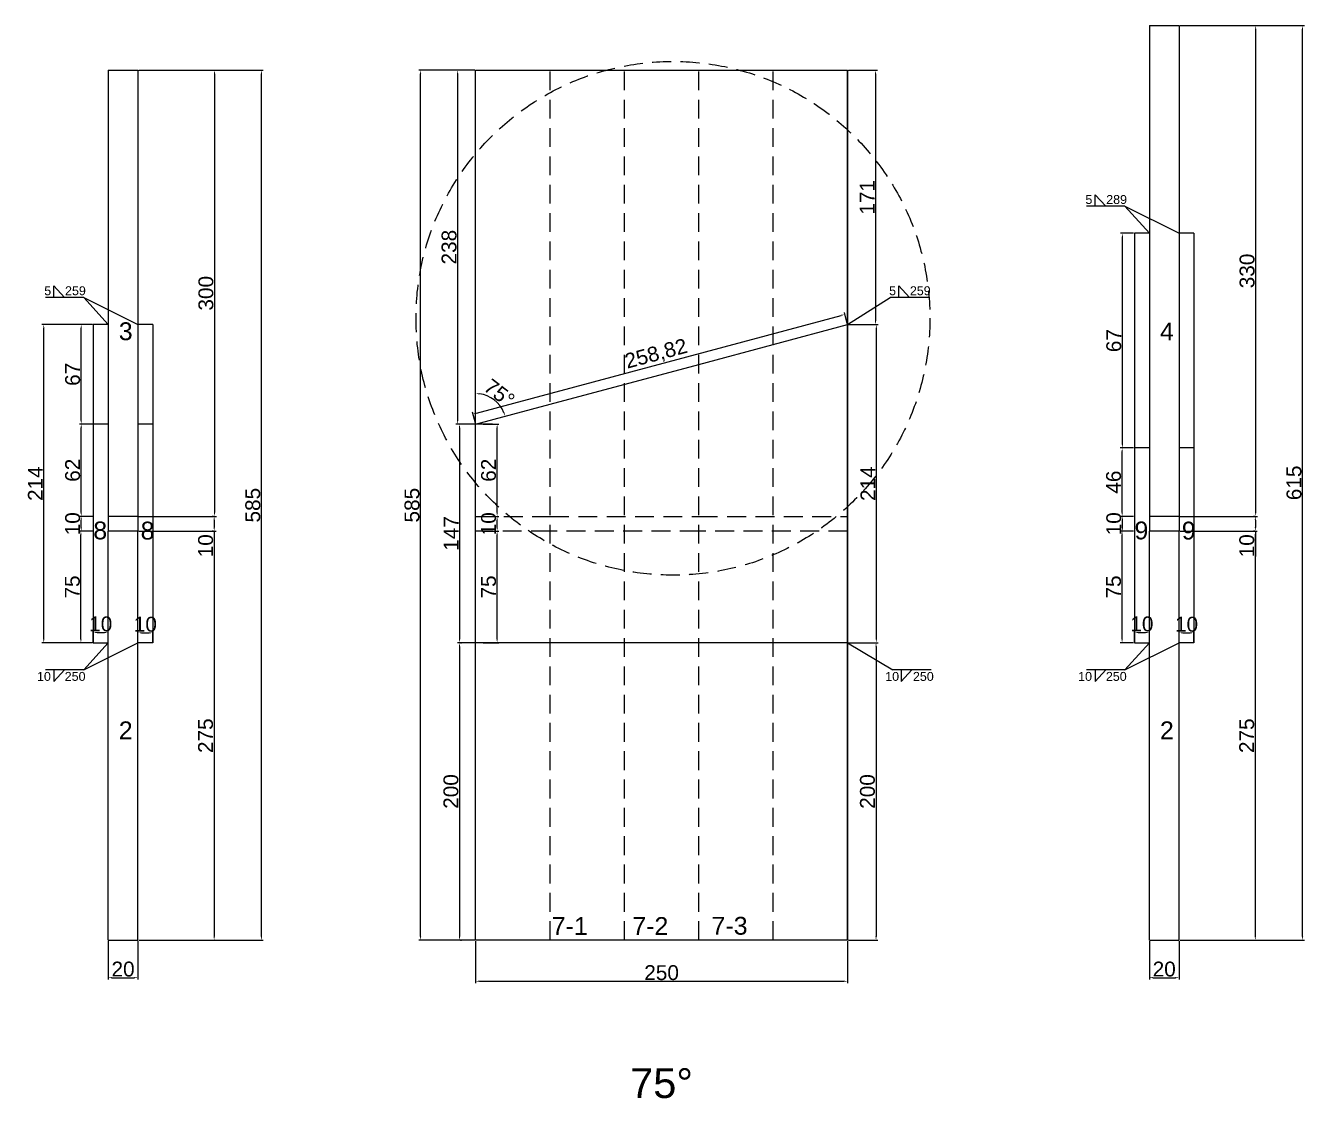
# Model space of a CAD drawing. Header units: millimetres. Extents: x 1455 to 24185, y -7041 to 4772.
# Drawn here: x 16056 to 16915, y 1771 to 2492 of the extents above; entities that cross this region are included whole.
import ezdxf

# ---------------------------------------------------------------- set-up
doc = ezdxf.new("R2010")
doc.units = ezdxf.units.MM
doc.linetypes.add('DASHED', pattern=[19.05, 12.7, -6.35])
for name, color, linetype in [('切平处', 3, 'DASHED'), ('尺寸标注', 6, 'Continuous'), ('标号', 4, 'Continuous')]:
    doc.layers.add(name, color=color, linetype=linetype)
doc.styles.get("Standard").update_dxf_attribs({"font": 'arial.ttf'})
doc.dimstyles.new('ISO-25-JHF', dxfattribs={"dimtxt": 10, "dimasz": 2.5, "dimexe": 1.25, "dimexo": 0.625, "dimtad": 1, "dimtxsty": 'Standard', "dimcen": 2.5, "dimadec": 0, "dimazin": 0, "dimtfac": 1, "dimtmove": 0, "dimatfit": 3, "dimfxl": 1, "dimarcsym": 0})

# ---------------------------------------------------------------- blocks, each defined once
blk = doc.blocks.new('*D1996')
at = {"layer": 'Defpoints', "color": 0, "transparency": 16777216}
for p in [(16111.06, 1876.94), (16131.06, 1876.94), (16131.06, 1851.74)]:
    blk.add_point(p, dxfattribs=at)
at = {"layer": '尺寸标注', "color": 0, "lineweight": -2, "transparency": 16777216}
for p, q in [((16111.06, 1876.31), (16111.06, 1850.49)), ((16131.06, 1876.31), (16131.06, 1850.49)), ((16113.56, 1851.74), (16128.56, 1851.74))]:
    blk.add_line(p, q, dxfattribs=at)
at = {"layer": '尺寸标注', "color": 0, "transparency": 16777216}
for points in [[(16113.56, 1852.16), (16113.56, 1851.32), (16111.06, 1851.74)], [(16128.56, 1852.16), (16128.56, 1851.32), (16131.06, 1851.74)]]:
    blk.add_solid(points, dxfattribs=at)
at = {"layer": '尺寸标注', "color": 0, "transparency": 16777216, "insert": (16121.06, 1857.47), "char_height": 10, "attachment_point": 5}
blk.add_mtext('20', dxfattribs=at)
blk = doc.blocks.new('*D1997')
at = {"layer": 'Defpoints', "color": 0, "transparency": 16777216}
for p in [(16111.06, 2083.82), (16101.06, 2076.94), (16111.06, 2076.94)]:
    blk.add_point(p, dxfattribs=at)
at = {"layer": '尺寸标注', "color": 0, "lineweight": -2, "transparency": 16777216}
for p, q in [((16101.06, 2077.56), (16101.06, 2085.07)), ((16103.56, 2083.82), (16108.56, 2083.82)), ((16111.06, 2077.56), (16111.06, 2085.07))]:
    blk.add_line(p, q, dxfattribs=at)
at = {"layer": '尺寸标注', "color": 0, "transparency": 16777216}
for points in [[(16103.56, 2084.24), (16103.56, 2083.4), (16101.06, 2083.82)], [(16108.56, 2084.24), (16108.56, 2083.4), (16111.06, 2083.82)]]:
    blk.add_solid(points, dxfattribs=at)
at = {"layer": '尺寸标注', "color": 0, "transparency": 16777216, "insert": (16106.06, 2089.55), "char_height": 10, "attachment_point": 5}
blk.add_mtext('10', dxfattribs=at)
blk = doc.blocks.new('*D1998')
at = {"layer": 'Defpoints', "color": 0, "transparency": 16777216}
for p in [(16141.06, 2083.61), (16131.06, 2076.94), (16141.06, 2076.94)]:
    blk.add_point(p, dxfattribs=at)
at = {"layer": '尺寸标注', "color": 0, "lineweight": -2, "transparency": 16777216}
for p, q in [((16131.06, 2077.56), (16131.06, 2084.86)), ((16133.56, 2083.61), (16138.56, 2083.61)), ((16141.06, 2077.56), (16141.06, 2084.86))]:
    blk.add_line(p, q, dxfattribs=at)
at = {"layer": '尺寸标注', "color": 0, "transparency": 16777216}
for points in [[(16133.56, 2084.02), (16133.56, 2083.19), (16131.06, 2083.61)], [(16138.56, 2084.02), (16138.56, 2083.19), (16141.06, 2083.61)]]:
    blk.add_solid(points, dxfattribs=at)
at = {"layer": '尺寸标注', "color": 0, "transparency": 16777216, "insert": (16136.06, 2089.34), "char_height": 10, "attachment_point": 5}
blk.add_mtext('10', dxfattribs=at)
blk = doc.blocks.new('*D1999')
at = {"layer": 'Defpoints', "color": 0, "transparency": 16777216}
for p in [(16358.06, 1876.94), (16608.06, 1876.94), (16608.06, 1849.35)]:
    blk.add_point(p, dxfattribs=at)
at = {"layer": '尺寸标注', "color": 0, "lineweight": -2, "transparency": 16777216}
for p, q in [((16358.06, 1876.31), (16358.06, 1848.1)), ((16608.06, 1876.31), (16608.06, 1848.1)), ((16360.56, 1849.35), (16605.56, 1849.35))]:
    blk.add_line(p, q, dxfattribs=at)
at = {"layer": '尺寸标注', "color": 0, "transparency": 16777216}
for points in [[(16360.56, 1849.76), (16360.56, 1848.93), (16358.06, 1849.35)], [(16605.56, 1849.76), (16605.56, 1848.93), (16608.06, 1849.35)]]:
    blk.add_solid(points, dxfattribs=at)
at = {"layer": '尺寸标注', "color": 0, "transparency": 16777216, "insert": (16483.06, 1855.08), "char_height": 10, "attachment_point": 5}
blk.add_mtext('250', dxfattribs=at)
blk = doc.blocks.new('*D2000')
at = {"layer": 'Defpoints', "color": 0, "transparency": 16777216}
for p in [(16358.06, 2223.94), (16347.22, 2076.94), (16358.06, 2076.94)]:
    blk.add_point(p, dxfattribs=at)
at = {"layer": '尺寸标注', "color": 0, "lineweight": -2, "transparency": 16777216}
for p, q in [((16357.43, 2223.94), (16345.97, 2223.94)), ((16347.22, 2221.44), (16347.22, 2079.44)), ((16357.43, 2076.94), (16345.97, 2076.94))]:
    blk.add_line(p, q, dxfattribs=at)
at = {"layer": '尺寸标注', "color": 0, "transparency": 16777216}
for points in [[(16346.8, 2221.44), (16347.64, 2221.44), (16347.22, 2223.94)], [(16346.8, 2079.44), (16347.64, 2079.44), (16347.22, 2076.94)]]:
    blk.add_solid(points, dxfattribs=at)
at = {"layer": '尺寸标注', "color": 0, "transparency": 16777216, "insert": (16341.57, 2150.44), "char_height": 10, "attachment_point": 5, "rotation": 90}
blk.add_mtext('147', dxfattribs=at)
blk = doc.blocks.new('*D1971')
at = {"layer": 'Defpoints', "color": 0, "transparency": 16777216}
for p in [(16362.5, 2151.94), (16372.51, 2151.94), (16362.5, 2076.94)]:
    blk.add_point(p, dxfattribs=at)
at = {"layer": '尺寸标注', "color": 0, "lineweight": -2, "transparency": 16777216}
for p, q in [((16363.12, 2151.94), (16373.76, 2151.94)), ((16372.51, 2079.44), (16372.51, 2149.44)), ((16363.12, 2076.94), (16373.76, 2076.94))]:
    blk.add_line(p, q, dxfattribs=at)
at = {"layer": '尺寸标注', "color": 0, "transparency": 16777216}
for points in [[(16372.09, 2149.44), (16372.92, 2149.44), (16372.51, 2151.94)], [(16372.09, 2079.44), (16372.92, 2079.44), (16372.51, 2076.94)]]:
    blk.add_solid(points, dxfattribs=at)
at = {"layer": '尺寸标注', "color": 0, "transparency": 16777216, "insert": (16366.8, 2114.44), "char_height": 10, "attachment_point": 5, "rotation": 90}
blk.add_mtext('75', dxfattribs=at)
blk = doc.blocks.new('*D1972')
at = {"layer": 'Defpoints', "color": 0, "transparency": 16777216}
for p in [(16362.5, 2161.94), (16372.51, 2161.94), (16362.5, 2151.94)]:
    blk.add_point(p, dxfattribs=at)
at = {"layer": '尺寸标注', "color": 0, "lineweight": -2, "transparency": 16777216}
for p, q in [((16363.12, 2161.94), (16373.76, 2161.94)), ((16372.51, 2154.44), (16372.51, 2159.44)), ((16363.12, 2151.94), (16373.76, 2151.94))]:
    blk.add_line(p, q, dxfattribs=at)
at = {"layer": '尺寸标注', "color": 0, "transparency": 16777216}
for points in [[(16372.09, 2159.44), (16372.92, 2159.44), (16372.51, 2161.94)], [(16372.09, 2154.44), (16372.92, 2154.44), (16372.51, 2151.94)]]:
    blk.add_solid(points, dxfattribs=at)
at = {"layer": '尺寸标注', "color": 0, "transparency": 16777216, "insert": (16366.78, 2156.94), "char_height": 10, "attachment_point": 5, "rotation": 90}
blk.add_mtext('10', dxfattribs=at)
blk = doc.blocks.new('*D1973')
at = {"layer": 'Defpoints', "color": 0, "transparency": 16777216}
for p in [(16362.5, 2223.94), (16372.51, 2223.94), (16362.5, 2161.94)]:
    blk.add_point(p, dxfattribs=at)
at = {"layer": '尺寸标注', "color": 0, "lineweight": -2, "transparency": 16777216}
for p, q in [((16363.12, 2223.94), (16373.76, 2223.94)), ((16372.51, 2164.44), (16372.51, 2221.44)), ((16363.12, 2161.94), (16373.76, 2161.94))]:
    blk.add_line(p, q, dxfattribs=at)
at = {"layer": '尺寸标注', "color": 0, "transparency": 16777216}
for points in [[(16372.09, 2221.44), (16372.92, 2221.44), (16372.51, 2223.94)], [(16372.09, 2164.44), (16372.92, 2164.44), (16372.51, 2161.94)]]:
    blk.add_solid(points, dxfattribs=at)
at = {"layer": '尺寸标注', "color": 0, "transparency": 16777216, "insert": (16366.78, 2192.94), "char_height": 10, "attachment_point": 5, "rotation": 90}
blk.add_mtext('62', dxfattribs=at)
blk = doc.blocks.new('*D2001')
at = {"layer": 'Defpoints', "color": 0, "transparency": 16777216}
for p in [(16608.06, 2290.92), (16627.42, 2290.92), (16608.06, 2076.94)]:
    blk.add_point(p, dxfattribs=at)
at = {"layer": '尺寸标注', "color": 0, "lineweight": -2, "transparency": 16777216}
for p, q in [((16608.68, 2290.92), (16628.67, 2290.92)), ((16627.42, 2079.44), (16627.42, 2288.42)), ((16608.68, 2076.94), (16628.67, 2076.94))]:
    blk.add_line(p, q, dxfattribs=at)
at = {"layer": '尺寸标注', "color": 0, "transparency": 16777216}
for points in [[(16627, 2288.42), (16627.83, 2288.42), (16627.42, 2290.92)], [(16627, 2079.44), (16627.83, 2079.44), (16627.42, 2076.94)]]:
    blk.add_solid(points, dxfattribs=at)
at = {"layer": '尺寸标注', "color": 0, "transparency": 16777216, "insert": (16621.77, 2183.93), "char_height": 10, "attachment_point": 5, "rotation": 90}
blk.add_mtext('214', dxfattribs=at)
blk = doc.blocks.new('*D1974')
at = {"layer": 'Defpoints', "color": 0, "transparency": 16777216}
for p in [(16321.05, 2461.94), (16358.06, 2461.94), (16358.06, 1876.94)]:
    blk.add_point(p, dxfattribs=at)
at = {"layer": '尺寸标注', "color": 0, "lineweight": -2, "transparency": 16777216}
for p, q in [((16357.43, 2461.94), (16319.8, 2461.94)), ((16321.05, 1879.44), (16321.05, 2459.44)), ((16357.43, 1876.94), (16319.8, 1876.94))]:
    blk.add_line(p, q, dxfattribs=at)
at = {"layer": '尺寸标注', "color": 0, "transparency": 16777216}
for points in [[(16320.64, 2459.44), (16321.47, 2459.44), (16321.05, 2461.94)], [(16320.64, 1879.44), (16321.47, 1879.44), (16321.05, 1876.94)]]:
    blk.add_solid(points, dxfattribs=at)
at = {"layer": '尺寸标注', "color": 0, "transparency": 16777216, "insert": (16315.32, 2169.44), "char_height": 10, "attachment_point": 5, "rotation": 90}
blk.add_mtext('585', dxfattribs=at)
blk = doc.blocks.new('*D2002')
at = {"layer": 'Defpoints', "color": 0, "transparency": 16777216}
for p in [(16358.06, 2461.94), (16345.97, 2223.94), (16358.06, 2223.94)]:
    blk.add_point(p, dxfattribs=at)
at = {"layer": '尺寸标注', "color": 0, "lineweight": -2, "transparency": 16777216}
for p, q in [((16357.43, 2461.94), (16344.72, 2461.94)), ((16345.97, 2459.44), (16345.97, 2226.44)), ((16357.43, 2223.94), (16344.72, 2223.94))]:
    blk.add_line(p, q, dxfattribs=at)
at = {"layer": '尺寸标注', "color": 0, "transparency": 16777216}
for points in [[(16345.55, 2459.44), (16346.39, 2459.44), (16345.97, 2461.94)], [(16345.55, 2226.44), (16346.39, 2226.44), (16345.97, 2223.94)]]:
    blk.add_solid(points, dxfattribs=at)
at = {"layer": '尺寸标注', "color": 0, "transparency": 16777216, "insert": (16340.24, 2342.94), "char_height": 10, "attachment_point": 5, "rotation": 90}
blk.add_mtext('238', dxfattribs=at)
blk = doc.blocks.new('*D1975')
at = {"layer": 'Defpoints', "color": 0, "transparency": 16777216}
for p in [(16131.06, 2461.94), (16131.06, 2161.94), (16182.53, 2161.94)]:
    blk.add_point(p, dxfattribs=at)
at = {"layer": '尺寸标注', "color": 0, "lineweight": -2, "transparency": 16777216}
for p, q in [((16131.68, 2461.94), (16183.78, 2461.94)), ((16182.53, 2459.44), (16182.53, 2164.44)), ((16131.68, 2161.94), (16183.78, 2161.94))]:
    blk.add_line(p, q, dxfattribs=at)
at = {"layer": '尺寸标注', "color": 0, "transparency": 16777216}
for points in [[(16182.11, 2459.44), (16182.94, 2459.44), (16182.53, 2461.94)], [(16182.11, 2164.44), (16182.94, 2164.44), (16182.53, 2161.94)]]:
    blk.add_solid(points, dxfattribs=at)
at = {"layer": '尺寸标注', "color": 0, "transparency": 16777216, "insert": (16176.79, 2311.94), "char_height": 10, "attachment_point": 5, "rotation": 90}
blk.add_mtext('300', dxfattribs=at)
blk = doc.blocks.new('*D1976')
at = {"layer": 'Defpoints', "color": 0, "transparency": 16777216}
for p in [(16182.53, 2161.94), (16182.32, 2151.94), (16182.53, 2151.94)]:
    blk.add_point(p, dxfattribs=at)
at = {"layer": '尺寸标注', "color": 0, "lineweight": -2, "transparency": 16777216}
for p, q in [((16181.9, 2161.94), (16181.07, 2161.94)), ((16182.32, 2159.44), (16182.32, 2154.44)), ((16181.9, 2151.94), (16181.07, 2151.94)), ((16182.32, 2151.94), (16182.32, 2134.84))]:
    blk.add_line(p, q, dxfattribs=at)
at = {"layer": '尺寸标注', "color": 0, "transparency": 16777216}
for points in [[(16181.9, 2159.44), (16182.74, 2159.44), (16182.32, 2161.94)], [(16181.9, 2154.44), (16182.74, 2154.44), (16182.32, 2151.94)]]:
    blk.add_solid(points, dxfattribs=at)
at = {"layer": '尺寸标注', "color": 0, "transparency": 16777216, "insert": (16176.59, 2142.14), "char_height": 10, "attachment_point": 5, "rotation": 90}
blk.add_mtext('10', dxfattribs=at)
blk = doc.blocks.new('*D2003')
at = {"layer": 'Defpoints', "color": 0, "transparency": 16777216}
for p in [(16131.06, 2461.94), (16214.05, 2461.94), (16131.06, 1876.94)]:
    blk.add_point(p, dxfattribs=at)
at = {"layer": '尺寸标注', "color": 0, "lineweight": -2, "transparency": 16777216}
for p, q in [((16131.68, 2461.94), (16215.3, 2461.94)), ((16214.05, 1879.44), (16214.05, 2459.44)), ((16131.68, 1876.94), (16215.3, 1876.94))]:
    blk.add_line(p, q, dxfattribs=at)
at = {"layer": '尺寸标注', "color": 0, "transparency": 16777216}
for points in [[(16213.64, 2459.44), (16214.47, 2459.44), (16214.05, 2461.94)], [(16213.64, 1879.44), (16214.47, 1879.44), (16214.05, 1876.94)]]:
    blk.add_solid(points, dxfattribs=at)
at = {"layer": '尺寸标注', "color": 0, "transparency": 16777216, "insert": (16208.32, 2169.44), "char_height": 10, "attachment_point": 5, "rotation": 90}
blk.add_mtext('585', dxfattribs=at)
blk = doc.blocks.new('*D2004')
at = {"layer": 'Defpoints', "color": 0, "transparency": 16777216}
for p in [(16131.06, 2151.94), (16131.06, 1876.94), (16182.29, 1876.94)]:
    blk.add_point(p, dxfattribs=at)
at = {"layer": '尺寸标注', "color": 0, "lineweight": -2, "transparency": 16777216}
for p, q in [((16131.68, 2151.94), (16183.54, 2151.94)), ((16182.29, 2149.44), (16182.29, 1879.44)), ((16131.68, 1876.94), (16183.54, 1876.94))]:
    blk.add_line(p, q, dxfattribs=at)
at = {"layer": '尺寸标注', "color": 0, "transparency": 16777216}
for points in [[(16181.87, 2149.44), (16182.7, 2149.44), (16182.29, 2151.94)], [(16181.87, 1879.44), (16182.7, 1879.44), (16182.29, 1876.94)]]:
    blk.add_solid(points, dxfattribs=at)
at = {"layer": '尺寸标注', "color": 0, "transparency": 16777216, "insert": (16176.56, 2014.44), "char_height": 10, "attachment_point": 5, "rotation": 90}
blk.add_mtext('275', dxfattribs=at)
blk = doc.blocks.new('*D2005')
at = {"layer": 'Defpoints', "color": 0, "transparency": 16777216}
for p in [(16606.23, 2297.74), (16608.06, 2290.92), (16358.06, 2223.94)]:
    blk.add_point(p, dxfattribs=at)
at = {"layer": '尺寸标注', "color": 0, "lineweight": -2, "transparency": 16777216}
for p, q in [((16358.65, 2231.4), (16603.82, 2297.09)), ((16607.9, 2291.53), (16605.91, 2298.94)), ((16357.9, 2224.54), (16355.91, 2231.96))]:
    blk.add_line(p, q, dxfattribs=at)
at = {"layer": '尺寸标注', "color": 0, "transparency": 16777216}
for points in [[(16603.71, 2297.49), (16603.92, 2296.69), (16606.23, 2297.74)], [(16358.54, 2231.8), (16358.75, 2230.99), (16356.23, 2230.75)]]:
    blk.add_solid(points, dxfattribs=at)
at = {"layer": '尺寸标注', "color": 0, "transparency": 16777216, "insert": (16479.51, 2270.65), "char_height": 10, "attachment_point": 5, "rotation": 15}
blk.add_mtext('258,82', dxfattribs=at)
blk = doc.blocks.new('*D2006')
at = {"layer": 'Defpoints', "color": 0, "transparency": 16777216}
for p in [(16092.73, 2151.94), (16101.06, 2151.94), (16101.06, 2076.94)]:
    blk.add_point(p, dxfattribs=at)
at = {"layer": '尺寸标注', "color": 0, "lineweight": -2, "transparency": 16777216}
for p, q in [((16100.43, 2151.94), (16091.48, 2151.94)), ((16092.73, 2079.44), (16092.73, 2149.44)), ((16100.43, 2076.94), (16091.48, 2076.94))]:
    blk.add_line(p, q, dxfattribs=at)
at = {"layer": '尺寸标注', "color": 0, "transparency": 16777216}
for points in [[(16092.32, 2149.44), (16093.15, 2149.44), (16092.73, 2151.94)], [(16092.32, 2079.44), (16093.15, 2079.44), (16092.73, 2076.94)]]:
    blk.add_solid(points, dxfattribs=at)
at = {"layer": '尺寸标注', "color": 0, "transparency": 16777216, "insert": (16087.02, 2114.44), "char_height": 10, "attachment_point": 5, "rotation": 90}
blk.add_mtext('75', dxfattribs=at)
blk = doc.blocks.new('*D2007')
at = {"layer": 'Defpoints', "color": 0, "transparency": 16777216}
for p in [(16092.94, 2223.94), (16101.06, 2223.94), (16101.06, 2161.94)]:
    blk.add_point(p, dxfattribs=at)
at = {"layer": '尺寸标注', "color": 0, "lineweight": -2, "transparency": 16777216}
for p, q in [((16100.43, 2223.94), (16091.69, 2223.94)), ((16092.94, 2164.44), (16092.94, 2221.44)), ((16100.43, 2161.94), (16091.69, 2161.94))]:
    blk.add_line(p, q, dxfattribs=at)
at = {"layer": '尺寸标注', "color": 0, "transparency": 16777216}
for points in [[(16092.52, 2221.44), (16093.36, 2221.44), (16092.94, 2223.94)], [(16092.52, 2164.44), (16093.36, 2164.44), (16092.94, 2161.94)]]:
    blk.add_solid(points, dxfattribs=at)
at = {"layer": '尺寸标注', "color": 0, "transparency": 16777216, "insert": (16087.21, 2192.94), "char_height": 10, "attachment_point": 5, "rotation": 90}
blk.add_mtext('62', dxfattribs=at)
blk = doc.blocks.new('*D1977')
at = {"layer": 'Defpoints', "color": 0, "transparency": 16777216}
for p in [(16092.94, 2161.94), (16101.06, 2161.94), (16101.06, 2151.94)]:
    blk.add_point(p, dxfattribs=at)
at = {"layer": '尺寸标注', "color": 0, "lineweight": -2, "transparency": 16777216}
for p, q in [((16100.43, 2161.94), (16091.69, 2161.94)), ((16092.94, 2154.44), (16092.94, 2159.44)), ((16100.43, 2151.94), (16091.69, 2151.94))]:
    blk.add_line(p, q, dxfattribs=at)
at = {"layer": '尺寸标注', "color": 0, "transparency": 16777216}
for points in [[(16092.52, 2159.44), (16093.36, 2159.44), (16092.94, 2161.94)], [(16092.52, 2154.44), (16093.36, 2154.44), (16092.94, 2151.94)]]:
    blk.add_solid(points, dxfattribs=at)
at = {"layer": '尺寸标注', "color": 0, "transparency": 16777216, "insert": (16087.21, 2156.94), "char_height": 10, "attachment_point": 5, "rotation": 90}
blk.add_mtext('10', dxfattribs=at)
blk = doc.blocks.new('*D1978')
at = {"layer": 'Defpoints', "color": 0, "transparency": 16777216}
for p in [(16347.22, 2076.94), (16347.22, 1876.94), (16347.22, 1876.94)]:
    blk.add_point(p, dxfattribs=at)
at = {"layer": '尺寸标注', "color": 0, "lineweight": -2, "transparency": 16777216}
for p, q in [((16347.22, 2074.44), (16347.22, 1879.44)), ((16347.84, 2076.94), (16348.47, 2076.94)), ((16347.84, 1876.94), (16348.47, 1876.94))]:
    blk.add_line(p, q, dxfattribs=at)
at = {"layer": '尺寸标注', "color": 0, "transparency": 16777216}
for points in [[(16346.8, 2074.44), (16347.64, 2074.44), (16347.22, 2076.94)], [(16346.8, 1879.44), (16347.64, 1879.44), (16347.22, 1876.94)]]:
    blk.add_solid(points, dxfattribs=at)
at = {"layer": '尺寸标注', "color": 0, "transparency": 16777216, "insert": (16341.49, 1976.94), "char_height": 10, "attachment_point": 5, "rotation": 90}
blk.add_mtext('200', dxfattribs=at)
blk = doc.blocks.new('*D2008')
at = {"layer": 'Defpoints', "color": 0, "transparency": 16777216}
for p in [(16092.94, 2290.92), (16101.06, 2290.92), (16101.06, 2223.94)]:
    blk.add_point(p, dxfattribs=at)
at = {"layer": '尺寸标注', "color": 0, "lineweight": -2, "transparency": 16777216}
for p, q in [((16100.43, 2290.92), (16091.69, 2290.92)), ((16092.94, 2226.44), (16092.94, 2288.42)), ((16100.43, 2223.94), (16091.69, 2223.94))]:
    blk.add_line(p, q, dxfattribs=at)
at = {"layer": '尺寸标注', "color": 0, "transparency": 16777216}
for points in [[(16092.52, 2288.42), (16093.36, 2288.42), (16092.94, 2290.92)], [(16092.52, 2226.44), (16093.36, 2226.44), (16092.94, 2223.94)]]:
    blk.add_solid(points, dxfattribs=at)
at = {"layer": '尺寸标注', "color": 0, "transparency": 16777216, "insert": (16087.21, 2257.43), "char_height": 10, "attachment_point": 5, "rotation": 90}
blk.add_mtext('67', dxfattribs=at)
blk = doc.blocks.new('*D2009')
at = {"layer": 'Defpoints', "color": 0, "transparency": 16777216}
for p in [(16608.06, 2461.94), (16608.06, 2290.92), (16626.89, 2290.92)]:
    blk.add_point(p, dxfattribs=at)
at = {"layer": '尺寸标注', "color": 0, "lineweight": -2, "transparency": 16777216}
for p, q in [((16608.68, 2461.94), (16628.14, 2461.94)), ((16626.89, 2459.44), (16626.89, 2293.42)), ((16608.68, 2290.92), (16628.14, 2290.92))]:
    blk.add_line(p, q, dxfattribs=at)
at = {"layer": '尺寸标注', "color": 0, "transparency": 16777216}
for points in [[(16626.48, 2459.44), (16627.31, 2459.44), (16626.89, 2461.94)], [(16626.48, 2293.42), (16627.31, 2293.42), (16626.89, 2290.92)]]:
    blk.add_solid(points, dxfattribs=at)
at = {"layer": '尺寸标注', "color": 0, "transparency": 16777216, "insert": (16621.25, 2376.43), "char_height": 10, "attachment_point": 5, "rotation": 90}
blk.add_mtext('171', dxfattribs=at)
blk = doc.blocks.new('*D2010')
at = {"layer": 'Defpoints', "color": 0, "transparency": 16777216}
for p in [(16608.06, 2076.94), (16608.06, 1876.94), (16627.21, 1876.94)]:
    blk.add_point(p, dxfattribs=at)
at = {"layer": '尺寸标注', "color": 0, "lineweight": -2, "transparency": 16777216}
for p, q in [((16608.68, 2076.94), (16628.46, 2076.94)), ((16627.21, 2074.44), (16627.21, 1879.44)), ((16608.68, 1876.94), (16628.46, 1876.94))]:
    blk.add_line(p, q, dxfattribs=at)
at = {"layer": '尺寸标注', "color": 0, "transparency": 16777216}
for points in [[(16626.79, 2074.44), (16627.62, 2074.44), (16627.21, 2076.94)], [(16626.79, 1879.44), (16627.62, 1879.44), (16627.21, 1876.94)]]:
    blk.add_solid(points, dxfattribs=at)
at = {"layer": '尺寸标注', "color": 0, "transparency": 16777216, "insert": (16621.48, 1976.94), "char_height": 10, "attachment_point": 5, "rotation": 90}
blk.add_mtext('200', dxfattribs=at)
blk = doc.blocks.new('*D2014')
at = {"layer": 'Defpoints', "color": 0, "transparency": 16777216}
for p in [(16358.06, 2461.94), (16608.06, 2290.92), (16373.79, 2237.14), (16358.06, 2223.94), (16358.06, 1876.94)]:
    blk.add_point(p, dxfattribs=at)
at = {"layer": '尺寸标注', "color": 0, "lineweight": -2, "transparency": 16777216}
blk.add_arc((16358.06, 2223.94), 20.54, 21.97799, 83.02201, dxfattribs=at)
at = {"layer": '尺寸标注', "color": 0, "transparency": 16777216}
for points in [[(16360.53, 2243.91), (16360.58, 2244.74), (16358.06, 2244.48)], [(16377.5, 2231.76), (16376.71, 2231.49), (16377.9, 2229.25)]]:
    blk.add_solid(points, dxfattribs=at)
at = {"layer": '尺寸标注', "color": 0, "transparency": 16777216, "insert": (16374.04, 2244.76), "char_height": 10, "attachment_point": 5, "rotation": 322.5}
blk.add_mtext('75°', dxfattribs=at)
blk = doc.blocks.new('*D2015')
at = {"layer": 'Defpoints', "color": 0, "transparency": 16777216}
for p in [(16810.93, 1876.94), (16830.93, 1876.94), (16830.93, 1851.74)]:
    blk.add_point(p, dxfattribs=at)
at = {"layer": '尺寸标注', "color": 0, "lineweight": -2, "transparency": 16777216}
for p, q in [((16810.93, 1876.31), (16810.93, 1850.49)), ((16830.93, 1876.31), (16830.93, 1850.49)), ((16813.43, 1851.74), (16828.43, 1851.74))]:
    blk.add_line(p, q, dxfattribs=at)
at = {"layer": '尺寸标注', "color": 0, "transparency": 16777216}
for points in [[(16813.43, 1852.16), (16813.43, 1851.32), (16810.93, 1851.74)], [(16828.43, 1852.16), (16828.43, 1851.32), (16830.93, 1851.74)]]:
    blk.add_solid(points, dxfattribs=at)
at = {"layer": '尺寸标注', "color": 0, "transparency": 16777216, "insert": (16820.93, 1857.47), "char_height": 10, "attachment_point": 5}
blk.add_mtext('20', dxfattribs=at)
blk = doc.blocks.new('*D2016')
at = {"layer": 'Defpoints', "color": 0, "transparency": 16777216}
for p in [(16810.93, 2083.82), (16800.93, 2076.94), (16810.93, 2076.94)]:
    blk.add_point(p, dxfattribs=at)
at = {"layer": '尺寸标注', "color": 0, "lineweight": -2, "transparency": 16777216}
for p, q in [((16800.93, 2077.56), (16800.93, 2085.07)), ((16803.43, 2083.82), (16808.43, 2083.82)), ((16810.93, 2077.56), (16810.93, 2085.07))]:
    blk.add_line(p, q, dxfattribs=at)
at = {"layer": '尺寸标注', "color": 0, "transparency": 16777216}
for points in [[(16803.43, 2084.24), (16803.43, 2083.4), (16800.93, 2083.82)], [(16808.43, 2084.24), (16808.43, 2083.4), (16810.93, 2083.82)]]:
    blk.add_solid(points, dxfattribs=at)
at = {"layer": '尺寸标注', "color": 0, "transparency": 16777216, "insert": (16805.93, 2089.55), "char_height": 10, "attachment_point": 5}
blk.add_mtext('10', dxfattribs=at)
blk = doc.blocks.new('*D2017')
at = {"layer": 'Defpoints', "color": 0, "transparency": 16777216}
for p in [(16840.93, 2083.61), (16830.93, 2076.94), (16840.93, 2076.94)]:
    blk.add_point(p, dxfattribs=at)
at = {"layer": '尺寸标注', "color": 0, "lineweight": -2, "transparency": 16777216}
for p, q in [((16830.93, 2077.56), (16830.93, 2084.86)), ((16833.43, 2083.61), (16838.43, 2083.61)), ((16840.93, 2077.56), (16840.93, 2084.86))]:
    blk.add_line(p, q, dxfattribs=at)
at = {"layer": '尺寸标注', "color": 0, "transparency": 16777216}
for points in [[(16833.43, 2084.02), (16833.43, 2083.19), (16830.93, 2083.61)], [(16838.43, 2084.02), (16838.43, 2083.19), (16840.93, 2083.61)]]:
    blk.add_solid(points, dxfattribs=at)
at = {"layer": '尺寸标注', "color": 0, "transparency": 16777216, "insert": (16835.93, 2089.34), "char_height": 10, "attachment_point": 5}
blk.add_mtext('10', dxfattribs=at)
blk = doc.blocks.new('*D1984')
at = {"layer": 'Defpoints', "color": 0, "transparency": 16777216}
for p in [(16830.93, 2491.94), (16830.93, 2161.94), (16882.4, 2161.94)]:
    blk.add_point(p, dxfattribs=at)
at = {"layer": '尺寸标注', "color": 0, "lineweight": -2, "transparency": 16777216}
for p, q in [((16831.56, 2491.94), (16883.65, 2491.94)), ((16882.4, 2489.44), (16882.4, 2164.44)), ((16831.56, 2161.94), (16883.65, 2161.94))]:
    blk.add_line(p, q, dxfattribs=at)
at = {"layer": '尺寸标注', "color": 0, "transparency": 16777216}
for points in [[(16881.99, 2489.44), (16882.82, 2489.44), (16882.4, 2491.94)], [(16881.99, 2164.44), (16882.82, 2164.44), (16882.4, 2161.94)]]:
    blk.add_solid(points, dxfattribs=at)
at = {"layer": '尺寸标注', "color": 0, "transparency": 16777216, "insert": (16876.67, 2326.94), "char_height": 10, "attachment_point": 5, "rotation": 90}
blk.add_mtext('330', dxfattribs=at)
blk = doc.blocks.new('*D1985')
at = {"layer": 'Defpoints', "color": 0, "transparency": 16777216}
for p in [(16882.4, 2161.94), (16882.19, 2151.94), (16882.4, 2151.94)]:
    blk.add_point(p, dxfattribs=at)
at = {"layer": '尺寸标注', "color": 0, "lineweight": -2, "transparency": 16777216}
for p, q in [((16881.78, 2161.94), (16880.94, 2161.94)), ((16882.19, 2159.44), (16882.19, 2154.44)), ((16881.78, 2151.94), (16880.94, 2151.94)), ((16882.19, 2151.94), (16882.19, 2134.84))]:
    blk.add_line(p, q, dxfattribs=at)
at = {"layer": '尺寸标注', "color": 0, "transparency": 16777216}
for points in [[(16881.78, 2159.44), (16882.61, 2159.44), (16882.19, 2161.94)], [(16881.78, 2154.44), (16882.61, 2154.44), (16882.19, 2151.94)]]:
    blk.add_solid(points, dxfattribs=at)
at = {"layer": '尺寸标注', "color": 0, "transparency": 16777216, "insert": (16876.46, 2142.14), "char_height": 10, "attachment_point": 5, "rotation": 90}
blk.add_mtext('10', dxfattribs=at)
blk = doc.blocks.new('*D2018')
at = {"layer": 'Defpoints', "color": 0, "transparency": 16777216}
for p in [(16830.93, 2491.94), (16913.93, 2491.94), (16830.93, 1876.94)]:
    blk.add_point(p, dxfattribs=at)
at = {"layer": '尺寸标注', "color": 0, "lineweight": -2, "transparency": 16777216}
for p, q in [((16831.56, 2491.94), (16915.18, 2491.94)), ((16913.93, 1879.44), (16913.93, 2489.44)), ((16831.56, 1876.94), (16915.18, 1876.94))]:
    blk.add_line(p, q, dxfattribs=at)
at = {"layer": '尺寸标注', "color": 0, "transparency": 16777216}
for points in [[(16913.51, 2489.44), (16914.34, 2489.44), (16913.93, 2491.94)], [(16913.51, 1879.44), (16914.34, 1879.44), (16913.93, 1876.94)]]:
    blk.add_solid(points, dxfattribs=at)
at = {"layer": '尺寸标注', "color": 0, "transparency": 16777216, "insert": (16908.2, 2184.44), "char_height": 10, "attachment_point": 5, "rotation": 90}
blk.add_mtext('615', dxfattribs=at)
blk = doc.blocks.new('*D2019')
at = {"layer": 'Defpoints', "color": 0, "transparency": 16777216}
for p in [(16830.93, 2151.94), (16830.93, 1876.94), (16882.16, 1876.94)]:
    blk.add_point(p, dxfattribs=at)
at = {"layer": '尺寸标注', "color": 0, "lineweight": -2, "transparency": 16777216}
for p, q in [((16831.56, 2151.94), (16883.41, 2151.94)), ((16882.16, 2149.44), (16882.16, 1879.44)), ((16831.56, 1876.94), (16883.41, 1876.94))]:
    blk.add_line(p, q, dxfattribs=at)
at = {"layer": '尺寸标注', "color": 0, "transparency": 16777216}
for points in [[(16881.74, 2149.44), (16882.58, 2149.44), (16882.16, 2151.94)], [(16881.74, 1879.44), (16882.58, 1879.44), (16882.16, 1876.94)]]:
    blk.add_solid(points, dxfattribs=at)
at = {"layer": '尺寸标注', "color": 0, "transparency": 16777216, "insert": (16876.43, 2014.44), "char_height": 10, "attachment_point": 5, "rotation": 90}
blk.add_mtext('275', dxfattribs=at)
blk = doc.blocks.new('*D2020')
at = {"layer": 'Defpoints', "color": 0, "transparency": 16777216}
for p in [(16792.61, 2151.94), (16800.93, 2151.94), (16800.93, 2076.94)]:
    blk.add_point(p, dxfattribs=at)
at = {"layer": '尺寸标注', "color": 0, "lineweight": -2, "transparency": 16777216}
for p, q in [((16800.31, 2151.94), (16791.36, 2151.94)), ((16792.61, 2079.44), (16792.61, 2149.44)), ((16800.31, 2076.94), (16791.36, 2076.94))]:
    blk.add_line(p, q, dxfattribs=at)
at = {"layer": '尺寸标注', "color": 0, "transparency": 16777216}
for points in [[(16792.19, 2149.44), (16793.02, 2149.44), (16792.61, 2151.94)], [(16792.19, 2079.44), (16793.02, 2079.44), (16792.61, 2076.94)]]:
    blk.add_solid(points, dxfattribs=at)
at = {"layer": '尺寸标注', "color": 0, "transparency": 16777216, "insert": (16786.9, 2114.44), "char_height": 10, "attachment_point": 5, "rotation": 90}
blk.add_mtext('75', dxfattribs=at)
blk = doc.blocks.new('*D2021')
at = {"layer": 'Defpoints', "color": 0, "transparency": 16777216}
for p in [(16792.66, 2207.94), (16800.93, 2207.94), (16800.93, 2161.94)]:
    blk.add_point(p, dxfattribs=at)
at = {"layer": '尺寸标注', "color": 0, "lineweight": -2, "transparency": 16777216}
for p, q in [((16800.31, 2207.94), (16791.41, 2207.94)), ((16792.66, 2164.44), (16792.66, 2205.44)), ((16800.31, 2161.94), (16791.41, 2161.94))]:
    blk.add_line(p, q, dxfattribs=at)
at = {"layer": '尺寸标注', "color": 0, "transparency": 16777216}
for points in [[(16792.25, 2205.44), (16793.08, 2205.44), (16792.66, 2207.94)], [(16792.25, 2164.44), (16793.08, 2164.44), (16792.66, 2161.94)]]:
    blk.add_solid(points, dxfattribs=at)
at = {"layer": '尺寸标注', "color": 0, "transparency": 16777216, "insert": (16786.93, 2184.94), "char_height": 10, "attachment_point": 5, "rotation": 90}
blk.add_mtext('46', dxfattribs=at)
blk = doc.blocks.new('*D1986')
at = {"layer": 'Defpoints', "color": 0, "transparency": 16777216}
for p in [(16792.81, 2161.94), (16800.93, 2161.94), (16800.93, 2151.94)]:
    blk.add_point(p, dxfattribs=at)
at = {"layer": '尺寸标注', "color": 0, "lineweight": -2, "transparency": 16777216}
for p, q in [((16800.31, 2161.94), (16791.56, 2161.94)), ((16792.81, 2154.44), (16792.81, 2159.44)), ((16800.31, 2151.94), (16791.56, 2151.94))]:
    blk.add_line(p, q, dxfattribs=at)
at = {"layer": '尺寸标注', "color": 0, "transparency": 16777216}
for points in [[(16792.4, 2159.44), (16793.23, 2159.44), (16792.81, 2161.94)], [(16792.4, 2154.44), (16793.23, 2154.44), (16792.81, 2151.94)]]:
    blk.add_solid(points, dxfattribs=at)
at = {"layer": '尺寸标注', "color": 0, "transparency": 16777216, "insert": (16787.08, 2156.94), "char_height": 10, "attachment_point": 5, "rotation": 90}
blk.add_mtext('10', dxfattribs=at)
blk = doc.blocks.new('*D2022')
at = {"layer": 'Defpoints', "color": 0, "transparency": 16777216}
for p in [(16792.81, 2352.27), (16800.93, 2352.27), (16800.93, 2207.94)]:
    blk.add_point(p, dxfattribs=at)
at = {"layer": '尺寸标注', "color": 0, "lineweight": -2, "transparency": 16777216}
for p, q in [((16800.31, 2352.27), (16791.56, 2352.27)), ((16792.81, 2210.44), (16792.81, 2349.77)), ((16800.31, 2207.94), (16791.56, 2207.94))]:
    blk.add_line(p, q, dxfattribs=at)
at = {"layer": '尺寸标注', "color": 0, "transparency": 16777216}
for points in [[(16792.4, 2349.77), (16793.23, 2349.77), (16792.81, 2352.27)], [(16792.4, 2210.44), (16793.23, 2210.44), (16792.81, 2207.94)]]:
    blk.add_solid(points, dxfattribs=at)
at = {"layer": '尺寸标注', "color": 0, "transparency": 16777216, "insert": (16787.08, 2280.11), "char_height": 10, "attachment_point": 5, "rotation": 90}
blk.add_mtext('67', dxfattribs=at)
blk = doc.blocks.new('*D1987')
at = {"layer": 'Defpoints', "color": 0, "transparency": 16777216}
for p in [(16067.74, 2290.92), (16101.06, 2290.92), (16101.06, 2076.94)]:
    blk.add_point(p, dxfattribs=at)
at = {"layer": '尺寸标注', "color": 0, "lineweight": -2, "transparency": 16777216}
for p, q in [((16100.43, 2290.92), (16066.49, 2290.92)), ((16067.74, 2079.44), (16067.74, 2288.42)), ((16100.43, 2076.94), (16066.49, 2076.94))]:
    blk.add_line(p, q, dxfattribs=at)
at = {"layer": '尺寸标注', "color": 0, "transparency": 16777216}
for points in [[(16067.33, 2288.42), (16068.16, 2288.42), (16067.74, 2290.92)], [(16067.33, 2079.44), (16068.16, 2079.44), (16067.74, 2076.94)]]:
    blk.add_solid(points, dxfattribs=at)
at = {"layer": '尺寸标注', "color": 0, "transparency": 16777216, "insert": (16062.1, 2183.93), "char_height": 10, "attachment_point": 5, "rotation": 90}
blk.add_mtext('214', dxfattribs=at)

msp = doc.modelspace()

# ---------------------------------------------------------------- linework, layer by layer
for p, q in [((16810.933, 2491.937), (16830.933, 2491.937)), ((16810.933, 2491.937), (16810.933, 2161.937)), ((16830.933, 2491.937), (16830.933, 2161.937)), ((16111.059, 2461.937), (16131.059, 2461.937)), ((16111.059, 2461.937), (16111.059, 2161.937)), ((16131.059, 2461.937), (16131.059, 2161.937)), ((16358.057, 1876.937), (16358.057, 2461.937)), ((16358.057, 2461.937), (16608.057, 2461.937)), ((16608.057, 2461.937), (16608.057, 1876.937)), ((16608.057, 1876.937), (16608.057, 2461.937)), ((16800.933, 2352.275), (16800.933, 2076.937)), ((16810.933, 2352.275), (16800.933, 2352.275)), ((16840.933, 2352.275), (16830.933, 2352.275)), ((16840.933, 2352.275), (16840.933, 2076.937)), ((16101.059, 2290.924), (16101.059, 2076.937)), ((16111.059, 2290.924), (16101.059, 2290.924)), ((16141.059, 2290.924), (16131.059, 2290.924)), ((16141.059, 2290.924), (16141.059, 2076.937)), ((16508.057, 2264.13), (16608.057, 2290.924)), ((16408.057, 2237.335), (16508.057, 2264.13)), ((16358.057, 2223.937), (16408.057, 2237.335)), ((16111.059, 2223.937), (16101.059, 2223.937)), ((16141.059, 2223.937), (16131.059, 2223.937)), ((16810.933, 2207.937), (16800.933, 2207.937)), ((16840.933, 2207.937), (16830.933, 2207.937)), ((16131.059, 2161.937), (16111.059, 2161.937)), ((16111.059, 2161.937), (16111.059, 2151.937)), ((16131.059, 2161.937), (16131.059, 2151.937)), ((16830.933, 2161.937), (16810.933, 2161.937)), ((16810.933, 2161.937), (16810.933, 2151.937)), ((16830.933, 2161.937), (16830.933, 2151.937)), ((16131.059, 2151.937), (16111.059, 2151.937)), ((16111.059, 1876.937), (16111.059, 2151.937)), ((16131.059, 1876.937), (16131.059, 2151.937)), ((16830.933, 2151.937), (16810.933, 2151.937)), ((16810.933, 1876.937), (16810.933, 2151.937)), ((16830.933, 1876.937), (16830.933, 2151.937)), ((16101.059, 2076.937), (16111.059, 2076.937)), ((16141.059, 2076.937), (16131.059, 2076.937)), ((16408.057, 2076.937), (16358.057, 2076.937)), ((16508.057, 2076.937), (16408.057, 2076.937)), ((16608.057, 2076.937), (16508.057, 2076.937)), ((16800.933, 2076.937), (16810.933, 2076.937)), ((16840.933, 2076.937), (16830.933, 2076.937)), ((16111.059, 1876.937), (16131.059, 1876.937)), ((16408.057, 1876.937), (16358.057, 1876.937)), ((16508.057, 1876.937), (16408.057, 1876.937)), ((16608.057, 1876.937), (16508.057, 1876.937)), ((16810.933, 1876.937), (16830.933, 1876.937))]:
    msp.add_line(p, q)
at = {"linetype": 'DASHED'}
for p, q in [((16408.057, 1876.937), (16408.057, 2461.937)), ((16458.057, 1876.937), (16458.057, 2461.937)), ((16508.057, 1876.937), (16508.057, 2461.937)), ((16558.057, 1876.937), (16558.057, 2461.937)), ((16358.057, 2161.937), (16408.057, 2161.937)), ((16408.057, 2161.937), (16508.057, 2161.937)), ((16508.057, 2161.937), (16608.057, 2161.937)), ((16408.057, 2151.937), (16358.057, 2151.937)), ((16508.057, 2151.937), (16408.057, 2151.937)), ((16608.057, 2151.937), (16508.057, 2151.937))]:
    msp.add_line(p, q, dxfattribs=at)
at = {"layer": '切平处'}
msp.add_circle((16490.702, 2295.099), 172.72, dxfattribs=at)
at = {"layer": '尺寸标注'}
for p, q in [((16774.429, 2370.464), (16774.429, 2378.229)), ((16774.429, 2378.229), (16781.66, 2370.464)), ((16794.542, 2370.464), (16768.779, 2370.464)), ((16810.933, 2352.275), (16794.542, 2370.464)), ((16794.542, 2370.464), (16830.933, 2352.275)), ((16074.555, 2309.114), (16074.555, 2316.879)), ((16074.555, 2316.879), (16081.786, 2309.114)), ((16642.464, 2309.114), (16642.464, 2316.879)), ((16642.464, 2316.879), (16649.696, 2309.114)), ((16094.668, 2309.114), (16068.905, 2309.114)), ((16111.059, 2290.924), (16094.668, 2309.114)), ((16094.668, 2309.114), (16131.059, 2290.924)), ((16608.057, 2290.924), (16636.814, 2309.114)), ((16662.577, 2309.114), (16636.814, 2309.114)), ((16369.316, 2223.937), (16355.981, 2223.937)), ((16111.059, 2076.937), (16094.668, 2058.747)), ((16094.668, 2058.747), (16131.059, 2076.937)), ((16608.057, 2076.937), (16638.507, 2058.747)), ((16810.933, 2076.937), (16794.542, 2058.747)), ((16794.542, 2058.747), (16830.933, 2076.937)), ((16094.668, 2058.747), (16068.905, 2058.747)), ((16074.555, 2058.747), (16074.555, 2050.983)), ((16074.555, 2050.983), (16081.786, 2058.747)), ((16664.27, 2058.747), (16638.507, 2058.747)), ((16644.157, 2058.747), (16644.157, 2050.983)), ((16644.157, 2050.983), (16651.388, 2058.747)), ((16794.542, 2058.747), (16768.779, 2058.747)), ((16774.429, 2058.747), (16774.429, 2050.983)), ((16774.429, 2050.983), (16781.66, 2058.747))]:
    msp.add_line(p, q, dxfattribs=at)

# ---------------------------------------------------------------- texts
at = {"insert": (16461.916, 1790.831), "char_height": 20, "attachment_point": 1}
msp.add_mtext_dynamic_manual_height_columns('75° ', width=70.10425, gutter_width=12.5, heights=[0], dxfattribs=at)
at = {"layer": '尺寸标注', "char_height": 6}
for s, insert, attachment_point in [('5    289', (16767.959, 2377.982), 1), ('5    259', (16068.085, 2316.631), 1), ('5    259', (16635.994, 2316.631), 1), ('\\pt0;10    250', (16063.213, 2051.23), 7), ('10    250', (16633.4, 2051.23), 7), ('\\pt0;10    250', (16763.087, 2051.23), 7)]:
    msp.add_mtext_dynamic_manual_height_columns(s, width=68.30832, gutter_width=12.5, heights=[0], dxfattribs=dict(at, insert=insert, attachment_point=attachment_point))
at = {"layer": '标号', "char_height": 12, "attachment_point": 7}
for s, insert in [('3', (16118.195, 2280.226)), ('4', (16818.069, 2280.226)), ('8 ', (16101.059, 2146.29)), ('8 ', (16132.88, 2146.189)), ('9 ', (16800.933, 2146.29)), ('9 ', (16832.753, 2146.189)), ('2 ', (16118.195, 2012.053)), ('2 ', (16818.069, 2012.053)), ('7-1 ', (16409.237, 1880.474)), ('7-2 ', (16463.381, 1880.474)), ('7-3 ', (16516.646, 1880.474))]:
    msp.add_mtext_dynamic_manual_height_columns(s, width=70.10425, gutter_width=12.5, heights=[0], dxfattribs=dict(at, insert=insert))

# ---------------------------------------------------------------- dimensions: what is measured, and where the dimension line sits
at = {"layer": '尺寸标注'}
for p1, p2, distance, picture, middle in [((16830.933, 2491.937), (16830.933, 2161.937), 51.469, '*D1984', (16876.668, 2326.937)), ((16830.933, 1876.937), (16830.933, 2491.937), -82.995, '*D2018', (16908.197, 2184.437)), ((16131.059, 2461.937), (16131.059, 2161.937), 51.469, '*D1975', (16176.794, 2311.937)), ((16131.059, 1876.937), (16131.059, 2461.937), -82.995, '*D2003', (16208.324, 2169.437)), ((16358.057, 1876.937), (16358.057, 2461.937), 37.005, '*D1974', (16315.321, 2169.437)), ((16358.057, 2461.937), (16358.057, 2223.937), -12.087, '*D2002', (16340.236, 2342.937)), ((16358.057, 2223.937), (16608.057, 2290.924), 7.052, '*D2005', (16479.514, 2270.651)), ((16101.059, 2161.937), (16101.059, 2223.937), 8.118, '*D2007', (16087.21, 2192.937)), ((16358.057, 2223.937), (16358.057, 2076.937), -10.837, '*D2000', (16341.574, 2150.437)), ((16362.498, 2161.937), (16362.498, 2223.937), -10.009, '*D1973', (16366.777, 2192.937)), ((16800.933, 2161.937), (16800.933, 2207.937), 8.269, '*D2021', (16786.934, 2184.937)), ((16182.528, 2161.937), (16182.528, 2151.937), -0.208, '*D1976', (16176.589, 2142.138)), ((16882.402, 2161.937), (16882.402, 2151.937), -0.208, '*D1985', (16876.463, 2142.138)), ((16101.059, 2076.937), (16101.059, 2151.937), 8.327, '*D2006', (16087.022, 2114.437)), ((16131.059, 2151.937), (16131.059, 1876.937), 51.227, '*D2004', (16176.555, 2014.437)), ((16362.498, 2076.937), (16362.498, 2151.937), -10.009, '*D1971', (16366.797, 2114.437)), ((16800.933, 2076.937), (16800.933, 2151.937), 8.327, '*D2020', (16786.896, 2114.437)), ((16830.933, 2151.937), (16830.933, 1876.937), 51.227, '*D2019', (16876.429, 2014.437)), ((16347.22, 2076.937), (16347.22, 1876.937), 0, '*D1978', (16341.489, 1976.937)), ((16608.057, 2076.937), (16608.057, 1876.937), 19.151, '*D2010', (16621.478, 1976.937)), ((16358.057, 1876.937), (16608.057, 1876.937), -27.59, '*D1999', (16483.057, 1855.078))]:
    dim = msp.add_aligned_dim(p1=p1, p2=p2, distance=distance, dimstyle='ISO-25-JHF', dxfattribs=at)
    dim.commit()
    dim.dimension.update_dxf_attribs({"geometry": picture, "text_midpoint": middle})
dim = msp.add_angular_dim_2l(base=(16373.791, 2237.14), line1=((16358.057, 1876.937), (16358.057, 2461.937)), line2=((16358.057, 2223.937), (16608.057, 2290.924)), dimstyle='ISO-25-JHF', dxfattribs=at)
dim.commit()
dim.dimension.update_dxf_attribs({"geometry": '*D2014', "text_midpoint": (16374.037, 2244.763)})
for p1, p2, distance, text, picture, middle in [((16608.057, 2461.937), (16608.057, 2290.924), 18.836, '171', '*D2009', (16621.248, 2376.431)), ((16800.933, 2207.937), (16800.933, 2352.275), 8.118, '67', '*D2022', (16787.084, 2280.106)), ((16101.059, 2076.937), (16101.059, 2290.924), 33.315, '214', '*D1987', (16062.098, 2183.931)), ((16101.059, 2223.937), (16101.059, 2290.924), 8.118, '67', '*D2008', (16087.21, 2257.431)), ((16608.057, 2076.937), (16608.057, 2290.924), -19.36, '214', '*D2001', (16621.771, 2183.931))]:
    dim = msp.add_aligned_dim(p1=p1, p2=p2, distance=distance, text=text, dimstyle='ISO-25-JHF', dxfattribs=at)
    dim.commit()
    dim.dimension.update_dxf_attribs({"geometry": picture, "text_midpoint": middle})
for base, p1, p2, angle, picture, middle in [((16092.941, 2161.937), (16101.059, 2151.937), (16101.059, 2161.937), 90, '*D1977', (16092.941, 2156.937)), ((16372.507, 2161.937), (16362.498, 2151.937), (16362.498, 2161.937), 90, '*D1972', (16372.507, 2156.937)), ((16792.815, 2161.937), (16800.933, 2151.937), (16800.933, 2161.937), 90, '*D1986', (16792.815, 2156.937)), ((16111.059, 2083.82), (16101.059, 2076.937), (16111.059, 2076.937), 0, '*D1997', (16106.059, 2083.82)), ((16141.059, 2083.606), (16131.059, 2076.937), (16141.059, 2076.937), 0, '*D1998', (16136.059, 2083.606)), ((16810.933, 2083.82), (16800.933, 2076.937), (16810.933, 2076.937), 0, '*D2016', (16805.933, 2083.82)), ((16840.933, 2083.606), (16830.933, 2076.937), (16840.933, 2076.937), 0, '*D2017', (16835.933, 2083.606)), ((16131.059, 1851.739), (16111.059, 1876.937), (16131.059, 1876.937), 0, '*D1996', (16121.059, 1851.739)), ((16830.933, 1851.739), (16810.933, 1876.937), (16830.933, 1876.937), 0, '*D2015', (16820.933, 1851.739))]:
    dim = msp.add_linear_dim(base=base, p1=p1, p2=p2, angle=angle, dimstyle='ISO-25-JHF', dxfattribs=at)
    dim.commit()
    dim.dimension.update_dxf_attribs({"geometry": picture, "text_midpoint": middle, "dimtype": 161})

doc.saveas('drawing.dxf')
